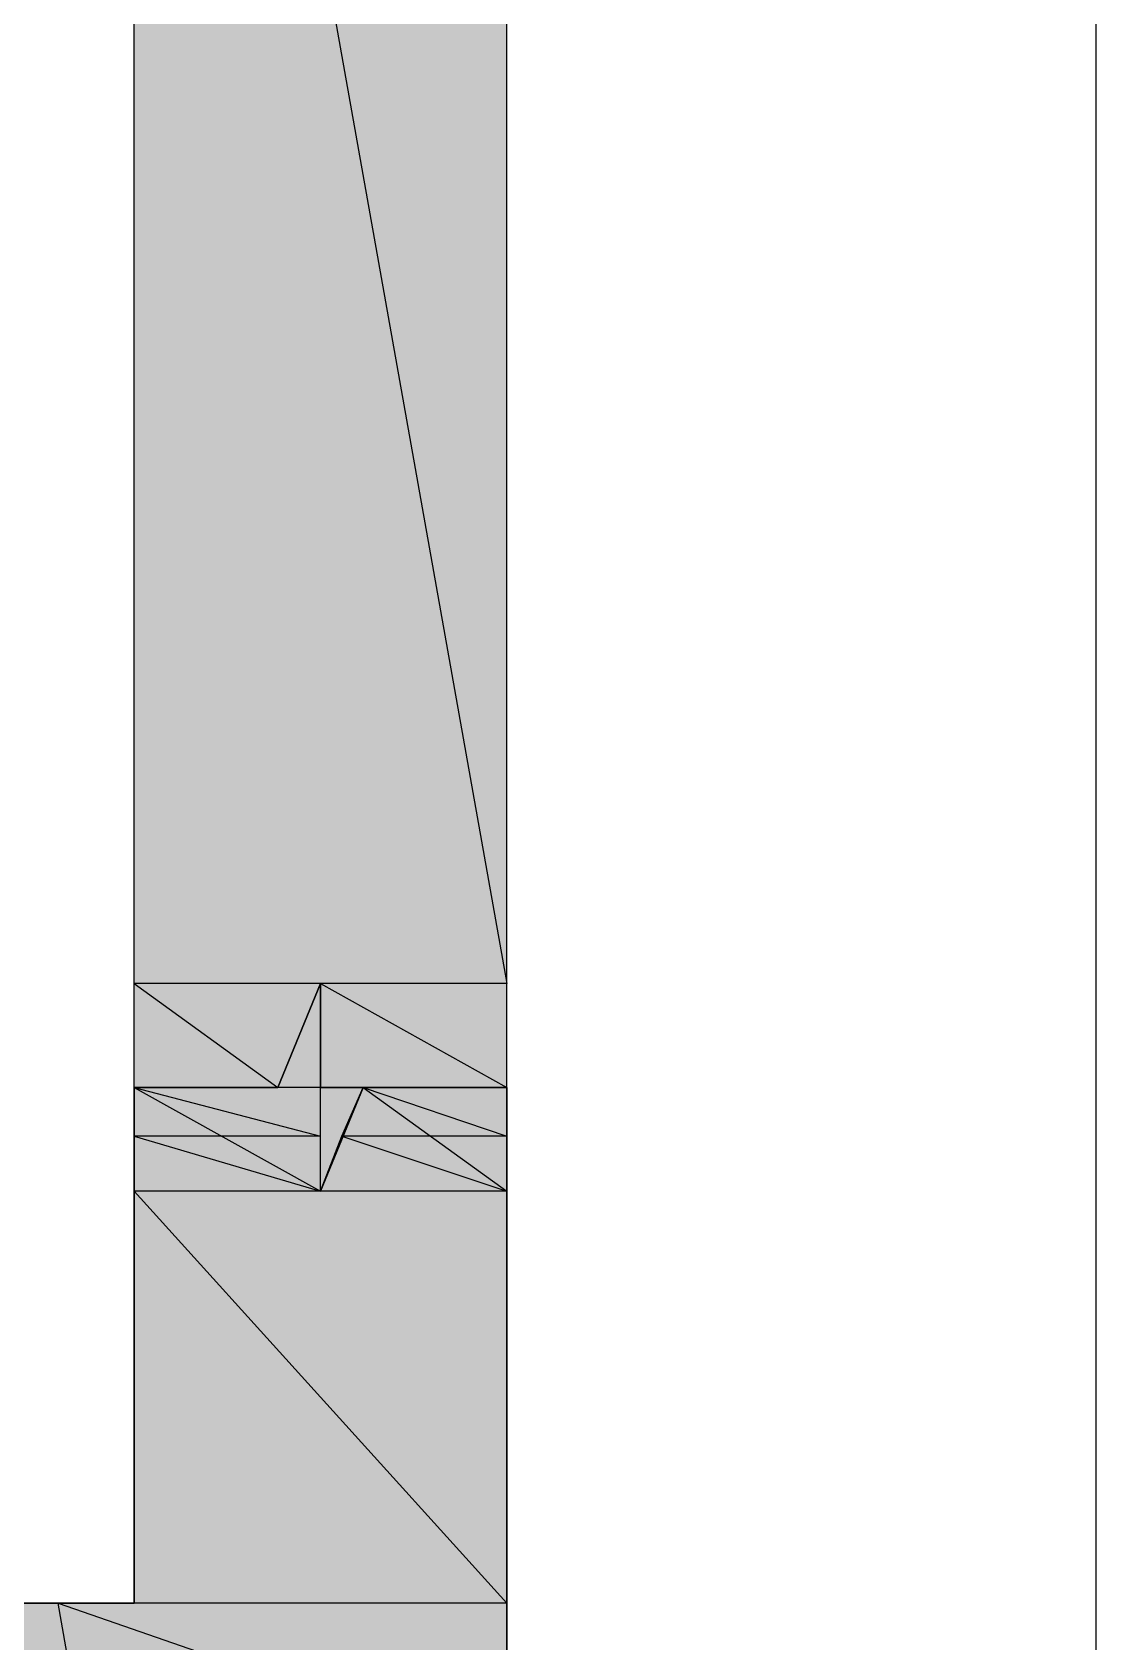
# Model space of a CAD drawing. Header units: millimetres. Extents: x 6 to 745025, y -1528 to 119936.
# Drawn here: x 189.22 to 203.98, y 96.97 to 119.3 of the extents above; entities that cross this region are included whole.
import ezdxf
from ezdxf.xclip import XClip

# ---------------------------------------------------------------- set-up
doc = ezdxf.new("R2010")
doc.units = ezdxf.units.MM
doc.header["$MEASUREMENT"] = 0
doc.header["$XCLIPFRAME"] = 0
doc.layers.get('0').update_dxf_attribs({"linetype": 'CONTINUOUS'})

# ---------------------------------------------------------------- blocks, each defined once
blk = doc.blocks.new('MF8_2')
at = {"color": 0, "linetype": 'Continuous', "lineweight": 25, "true_color": 0x000007}
blk.add_lwpolyline([(5.644, 24.652), (5.644, 272.598), (203.976, 272.598), (203.976, 24.652)], close=True, dxfattribs=at)

msp = doc.modelspace()

# ---------------------------------------------------------------- hatches: boundary and pattern name
at = {"true_color": 0x000078}
h = msp.add_hatch(color=0, dxfattribs=at)
h.paths.add_polyline_path([(195.806, 135.142), (190.641, 135.142), (195.806, 106.101)])
h.paths.add_polyline_path([(190.641, 135.142), (195.806, 106.101), (190.641, 106.101)])
h = msp.add_hatch(color=0, dxfattribs=at)
h.paths.add_polyline_path([(193.223, 106.101), (190.641, 106.101), (192.631, 104.662)])
h.paths.add_polyline_path([(190.641, 106.101), (192.631, 104.662), (190.641, 104.662)])
at = {"true_color": 0x000003}
msp.add_hatch(color=0, dxfattribs=at).paths.add_polyline_path([(193.223, 106.101), (193.223, 104.662), (192.631, 104.662)])
at = {"true_color": 0x000078}
for points in [[(193.223, 106.101), (193.223, 104.662), (192.631, 104.662)], [(193.223, 104.662), (193.816, 104.662), (193.223, 103.223)]]:
    msp.add_hatch(color=0, dxfattribs=at).paths.add_polyline_path(points)
h = msp.add_hatch(color=0, dxfattribs=at)
h.paths.add_polyline_path([(195.806, 106.101), (193.223, 106.101), (195.806, 104.662)])
h.paths.add_polyline_path([(193.223, 106.101), (195.806, 104.662), (193.223, 104.662)])
at = {"true_color": 0x000003}
h = msp.add_hatch(color=0, dxfattribs=at)
h.paths.add_polyline_path([(193.223, 104.662), (190.641, 104.662), (193.223, 103.223)])
h.paths.add_polyline_path([(190.641, 104.662), (193.223, 103.223), (190.641, 103.223)])
at = {"true_color": 0x000078}
h = msp.add_hatch(color=0, dxfattribs=at)
h.paths.add_polyline_path([(193.223, 104.662), (190.641, 104.662), (193.223, 103.985)])
h.paths.add_polyline_path([(190.641, 104.662), (193.223, 103.985), (190.641, 103.985)])
at = {"true_color": 0x000003}
h = msp.add_hatch(color=0, dxfattribs=at)
h.paths.add_polyline_path([(195.806, 104.662), (193.816, 104.662), (195.806, 103.223)])
h.paths.add_polyline_path([(193.816, 104.662), (195.806, 103.223), (193.223, 103.223)])
at = {"true_color": 0x000078}
h = msp.add_hatch(color=0, dxfattribs=at)
h.paths.add_polyline_path([(195.806, 104.662), (193.816, 104.662), (195.806, 103.985)])
h.paths.add_polyline_path([(193.816, 104.662), (195.806, 103.985), (193.52, 103.985)])
h = msp.add_hatch(color=0, dxfattribs=at)
h.paths.add_polyline_path([(193.223, 103.985), (190.641, 103.985), (193.223, 103.223)])
h.paths.add_polyline_path([(190.641, 103.985), (193.223, 103.223), (190.641, 103.223)])
h = msp.add_hatch(color=0, dxfattribs=at)
h.paths.add_polyline_path([(195.806, 103.985), (193.52, 103.985), (195.806, 103.223)])
h.paths.add_polyline_path([(193.52, 103.985), (195.806, 103.223), (193.223, 103.223)])
at = {"true_color": 0x000003}
h = msp.add_hatch(color=0, dxfattribs=at)
h.paths.add_polyline_path([(195.806, 103.223), (190.641, 103.223), (195.806, 97.508)])
h.paths.add_polyline_path([(190.641, 103.223), (195.806, 97.508), (190.641, 97.508)])
at = {"true_color": 0x000078}
h = msp.add_hatch(color=0, dxfattribs=at)
h.paths.add_polyline_path([(195.806, 103.223), (190.641, 103.223), (195.806, 97.508)])
h.paths.add_polyline_path([(190.641, 103.223), (195.806, 97.508), (190.641, 97.508)])
h = msp.add_hatch(color=0, dxfattribs=at)
h.paths.add_polyline_path([(195.806, 97.508), (104.789, 97.508), (195.806, 95.349)])
h.paths.add_polyline_path([(104.789, 97.508), (195.806, 95.349), (104.789, 95.349)])
at = {"true_color": 0x000003}
h = msp.add_hatch(color=0, dxfattribs=at)
h.paths.add_polyline_path([(195.806, 97.508), (189.583, 97.508), (195.806, 95.349)])
h.paths.add_polyline_path([(189.583, 97.508), (195.806, 95.349), (189.964, 95.349)])

# ---------------------------------------------------------------- linework, layer by layer
at = {"color": 0, "linetype": 'Continuous', "lineweight": 25, "true_color": 0x000007}
for p, q in [((195.806, 104.662), (195.806, 194.79)), ((190.641, 104.662), (190.641, 135.142)), ((190.641, 104.662), (190.641, 97.508)), ((190.641, 104.662), (192.631, 104.662)), ((193.816, 104.662), (195.806, 104.662)), ((195.806, 104.662), (195.806, 56.063)), ((169.305, 97.508), (190.641, 97.508))]:
    msp.add_line(p, q, dxfattribs=at)
msp.add_lwpolyline([(5.644, 272.598), (203.976, 272.598), (203.976, 24.652), (5.644, 24.652)], close=True, dxfattribs=at)
at = {"color": 0, "linetype": 'Continuous', "lineweight": -2, "true_color": 0x000078}
for points in [[(195.806, 135.142), (190.641, 135.142), (195.806, 106.101)], [(190.641, 135.142), (195.806, 106.101), (190.641, 106.101)], [(193.223, 106.101), (190.641, 106.101), (192.631, 104.662)], [(190.641, 106.101), (192.631, 104.662), (190.641, 104.662)], [(193.223, 106.101), (193.223, 104.662), (192.631, 104.662)], [(195.806, 106.101), (193.223, 106.101), (195.806, 104.662)], [(193.223, 106.101), (195.806, 104.662), (193.223, 104.662)], [(193.223, 104.662), (190.641, 104.662), (193.223, 103.985)], [(190.641, 104.662), (193.223, 103.985), (190.641, 103.985)], [(193.223, 104.662), (193.816, 104.662), (193.223, 103.223)], [(193.816, 104.662), (195.806, 103.985), (193.52, 103.985)], [(195.806, 104.662), (193.816, 104.662), (195.806, 103.985)], [(193.223, 103.985), (190.641, 103.985), (193.223, 103.223)], [(190.641, 103.985), (193.223, 103.223), (190.641, 103.223)], [(193.52, 103.985), (195.806, 103.223), (193.223, 103.223)], [(195.806, 103.985), (193.52, 103.985), (195.806, 103.223)], [(195.806, 103.223), (190.641, 103.223), (195.806, 97.508)], [(190.641, 103.223), (195.806, 97.508), (190.641, 97.508)], [(195.806, 97.508), (104.789, 97.508), (195.806, 95.349)]]:
    msp.add_lwpolyline(points, close=True, dxfattribs=at)
at = {"color": 0, "linetype": 'Continuous', "lineweight": -2, "true_color": 0x000003}
for points in [[(193.223, 106.101), (193.223, 104.662), (192.631, 104.662)], [(193.223, 104.662), (190.641, 104.662), (193.223, 103.223)], [(190.641, 104.662), (193.223, 103.223), (190.641, 103.223)], [(193.816, 104.662), (195.806, 103.223), (193.223, 103.223)], [(195.806, 104.662), (193.816, 104.662), (195.806, 103.223)], [(195.806, 103.223), (190.641, 103.223), (195.806, 97.508)], [(190.641, 103.223), (195.806, 97.508), (190.641, 97.508)], [(195.806, 97.508), (189.583, 97.508), (195.806, 95.349)], [(189.583, 97.508), (195.806, 95.349), (189.964, 95.349)]]:
    msp.add_lwpolyline(points, close=True, dxfattribs=at)
at = {"color": 0, "linetype": 'Continuous', "lineweight": 25, "true_color": 0x000007}
msp.add_lwpolyline([(193.816, 104.662), (193.223, 103.223), (193.223, 106.101), (192.631, 104.662)], dxfattribs=at)

# ---------------------------------------------------------------- block references
at = {"color": 0, "true_color": 0xffffff}
ref = msp.add_blockref('MF8_2', (0, 0), dxfattribs=at)
XClip(ref).set_block_clipping_path([(5.6444444444, 24.6521108045), (204.0184400104, 24.6521108045), (204.0184400104, 272.6407719282), (5.6444444444, 272.6407719282), (5.6444444444, 24.6521108045)])

doc.saveas('drawing.dxf')
